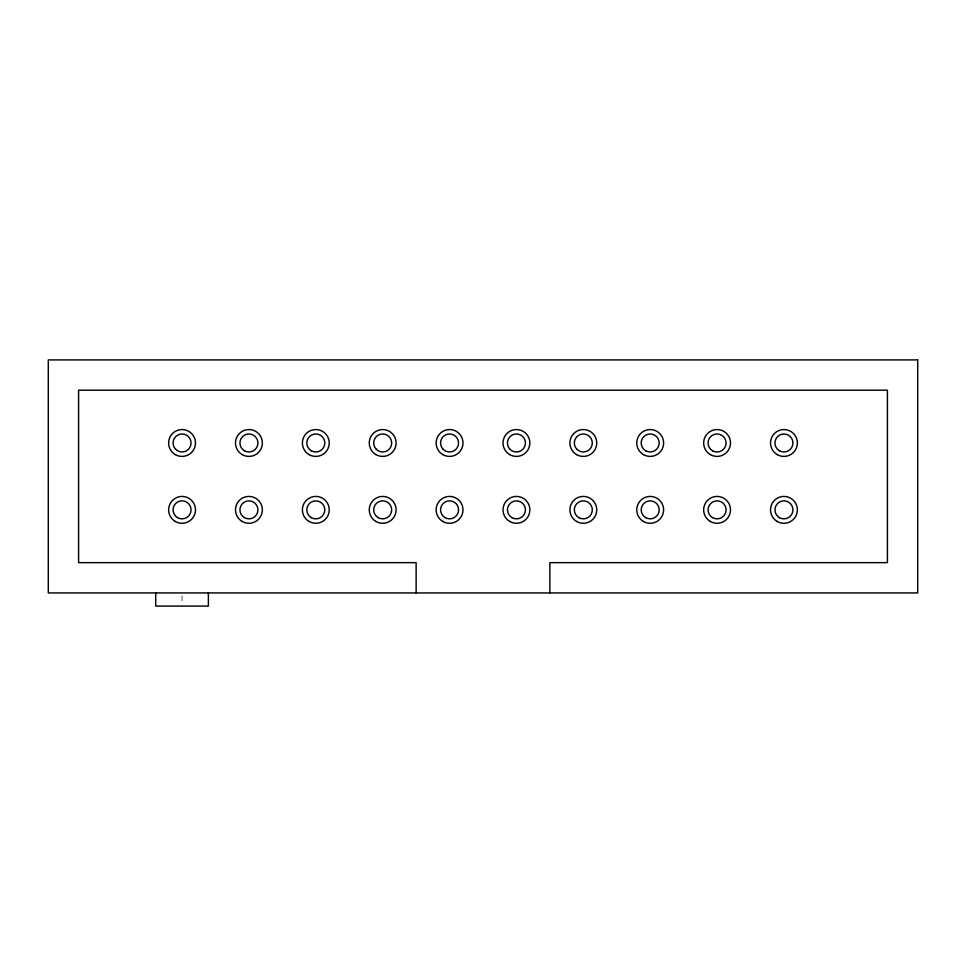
<?xml version="1.0" encoding="UTF-8"?>
<svg xmlns="http://www.w3.org/2000/svg" width="966" height="966" viewBox="0 0 966 966"><rect width="100%" height="100%" fill="white"/><g stroke="black" fill="none" stroke-linecap="round" stroke-linejoin="round"><path stroke-width="0.72" stroke-dasharray="4.83 3.62" d="M182.055 595.853L182.055 603.17"/><path stroke-width="1.45" d="M549.871 592.931L549.871 562.647L887.416 562.647L887.416 390.192L78.584 390.192L78.584 562.647L416.129 562.647L416.129 592.931M208.378 592.931L208.378 606.093L155.719 606.093L155.719 592.931M917.7 359.907L48.3 359.907L48.3 592.931L917.7 592.931L917.7 359.907M509.722 454.612A13.427 13.427 0 0 0 529.863 442.983A13.427 13.427 0 0 0 509.722 431.355A13.427 13.427 0 0 0 509.722 454.612M175.341 454.612A13.427 13.427 0 0 0 195.482 442.983A13.427 13.427 0 0 0 175.341 431.355A13.427 13.427 0 0 0 175.341 454.612M175.341 521.483A13.427 13.427 0 0 0 195.482 509.855A13.427 13.427 0 0 0 175.341 498.227A13.427 13.427 0 0 0 175.341 521.483M177.551 517.643A8.996 8.996 0 0 0 191.051 509.855A8.996 8.996 0 0 0 177.551 502.066A8.996 8.996 0 0 0 177.551 517.643M175.691 449.335A8.996 8.996 0 0 0 190.749 445.302A8.996 8.996 0 0 0 179.724 434.289A8.996 8.996 0 0 0 175.691 449.335M777.232 454.612A13.427 13.427 0 0 0 797.373 442.983A13.427 13.427 0 0 0 777.232 431.355A13.427 13.427 0 0 0 777.232 454.612M777.232 521.483A13.427 13.427 0 0 0 797.373 509.855A13.427 13.427 0 0 0 777.232 498.227A13.427 13.427 0 0 0 777.232 521.483M779.453 517.643A8.996 8.996 0 0 0 792.941 509.855A8.996 8.996 0 0 0 779.453 502.066A8.996 8.996 0 0 0 779.453 517.643M779.453 450.772A8.996 8.996 0 0 0 792.941 442.983A8.996 8.996 0 0 0 779.453 435.183A8.996 8.996 0 0 0 779.453 450.772M242.212 454.612A13.427 13.427 0 0 0 262.354 442.983A13.427 13.427 0 0 0 242.212 431.355A13.427 13.427 0 0 0 242.212 454.612M242.212 521.483A13.427 13.427 0 0 0 262.354 509.855A13.427 13.427 0 0 0 242.212 498.227A13.427 13.427 0 0 0 242.212 521.483M244.434 517.643A8.996 8.996 0 0 0 257.922 509.855A8.996 8.996 0 0 0 244.434 502.066A8.996 8.996 0 0 0 244.434 517.643M244.434 450.772A8.996 8.996 0 0 0 257.922 442.983A8.996 8.996 0 0 0 244.434 435.183A8.996 8.996 0 0 0 244.434 450.772M309.096 454.612A13.427 13.427 0 0 0 329.237 442.983A13.427 13.427 0 0 0 309.096 431.355A13.427 13.427 0 0 0 309.096 454.612M309.096 521.483A13.427 13.427 0 0 0 329.237 509.855A13.427 13.427 0 0 0 309.096 498.227A13.427 13.427 0 0 0 309.096 521.483M311.306 517.643A8.996 8.996 0 0 0 324.805 509.855A8.996 8.996 0 0 0 311.306 502.066A8.996 8.996 0 0 0 311.306 517.643M311.306 450.772A8.996 8.996 0 0 0 324.805 442.983A8.996 8.996 0 0 0 311.306 435.183A8.996 8.996 0 0 0 311.306 450.772M375.967 454.612A13.427 13.427 0 0 0 396.108 442.983A13.427 13.427 0 0 0 375.967 431.355A13.427 13.427 0 0 0 375.967 454.612M375.967 521.483A13.427 13.427 0 0 0 396.108 509.855A13.427 13.427 0 0 0 375.967 498.227A13.427 13.427 0 0 0 375.967 521.483M378.189 517.643A8.996 8.996 0 0 0 391.677 509.855A8.996 8.996 0 0 0 378.189 502.066A8.996 8.996 0 0 0 378.189 517.643M376.317 449.335A8.996 8.996 0 0 0 391.375 445.302A8.996 8.996 0 0 0 380.35 434.289A8.996 8.996 0 0 0 376.317 449.335M442.851 454.612A13.427 13.427 0 0 0 462.992 442.983A13.427 13.427 0 0 0 442.851 431.355A13.427 13.427 0 0 0 442.851 454.612M442.851 521.483A13.427 13.427 0 0 0 462.992 509.855A13.427 13.427 0 0 0 442.851 498.227A13.427 13.427 0 0 0 442.851 521.483M445.06 517.643A8.996 8.996 0 0 0 458.56 509.855A8.996 8.996 0 0 0 445.06 502.066A8.996 8.996 0 0 0 445.06 517.643M443.201 449.335A8.996 8.996 0 0 0 458.246 445.302A8.996 8.996 0 0 0 447.234 434.289A8.996 8.996 0 0 0 443.201 449.335M710.36 454.612A13.427 13.427 0 0 0 730.501 442.983A13.427 13.427 0 0 0 710.36 431.355A13.427 13.427 0 0 0 710.36 454.612M710.36 521.483A13.427 13.427 0 0 0 730.501 509.855A13.427 13.427 0 0 0 710.36 498.227A13.427 13.427 0 0 0 710.36 521.483M712.57 517.643A8.996 8.996 0 0 0 726.07 509.855A8.996 8.996 0 0 0 712.57 502.066A8.996 8.996 0 0 0 712.57 517.643M712.57 450.772A8.996 8.996 0 0 0 726.07 442.983A8.996 8.996 0 0 0 712.57 435.183A8.996 8.996 0 0 0 712.57 450.772M643.477 454.612A13.427 13.427 0 0 0 663.618 442.983A13.427 13.427 0 0 0 643.477 431.355A13.427 13.427 0 0 0 643.477 454.612M643.477 521.483A13.427 13.427 0 0 0 663.618 509.855A13.427 13.427 0 0 0 643.477 498.227A13.427 13.427 0 0 0 643.477 521.483M645.699 517.643A8.996 8.996 0 0 0 659.186 509.855A8.996 8.996 0 0 0 645.699 502.066A8.996 8.996 0 0 0 645.699 517.643M645.699 450.772A8.996 8.996 0 0 0 659.186 442.983A8.996 8.996 0 0 0 645.699 435.183A8.996 8.996 0 0 0 645.699 450.772M576.605 454.612A13.427 13.427 0 0 0 596.746 442.983A13.427 13.427 0 0 0 576.605 431.355A13.427 13.427 0 0 0 576.605 454.612M576.605 521.483A13.427 13.427 0 0 0 596.746 509.855A13.427 13.427 0 0 0 576.605 498.227A13.427 13.427 0 0 0 576.605 521.483M578.815 517.643A8.996 8.996 0 0 0 592.315 509.855A8.996 8.996 0 0 0 578.815 502.066A8.996 8.996 0 0 0 578.815 517.643M576.956 449.335A8.996 8.996 0 0 0 592.001 445.302A8.996 8.996 0 0 0 580.989 434.289A8.996 8.996 0 0 0 576.956 449.335M509.722 521.483A13.427 13.427 0 0 0 529.863 509.855A13.427 13.427 0 0 0 509.722 498.227A13.427 13.427 0 0 0 509.722 521.483M511.944 517.643A8.996 8.996 0 0 0 525.432 509.855A8.996 8.996 0 0 0 511.944 502.066A8.996 8.996 0 0 0 511.944 517.643M510.072 449.335A8.996 8.996 0 0 0 525.13 445.302A8.996 8.996 0 0 0 514.105 434.289A8.996 8.996 0 0 0 510.072 449.335"/></g></svg>
